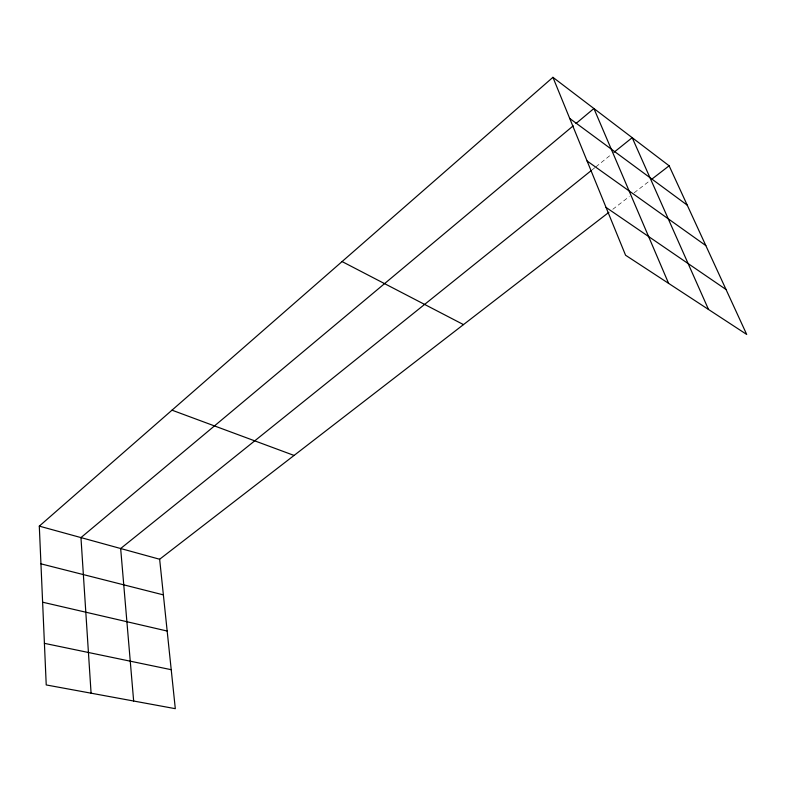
<?xml version="1.0" encoding="UTF-8"?>
<svg xmlns="http://www.w3.org/2000/svg" width="786" height="786" viewBox="0 0 786 786"><rect width="100%" height="100%" fill="white"/><g stroke="black" fill="none" stroke-linecap="round" stroke-linejoin="round"><path stroke-width="0.59" stroke-dasharray="3.93 2.95" d="M592.015 169.953L594.884 167.654M595.847 166.878L611.154 154.587M612.785 209.312L629.301 196.559M634.155 192.806L649.698 180.8"/><path stroke-width="1.18" d="M608.904 212.308L159.646 559.249L175.307 708.677L46.227 684.94L39.3 526.129L552.931 77.323L669.132 165.797L746.7 334.443L625.568 255.234L552.931 77.323M573.181 125.858L80.958 537.595L91.078 693.183M576.01 123.49L593.902 108.517L668.601 283.373M591.062 170.729L120.661 548.52L133.649 701.014M614.023 152.278L632.199 137.678L708.51 309.468M651.643 179.306L669.132 165.797M44.409 643.341L171.23 669.701M42.621 602.204L167.172 631.04M40.941 563.837L163.39 594.884M39.3 526.129L159.646 559.249M172.006 410.174L294.072 455.438M342.077 261.561L463.485 324.608M606.045 207.416L726.028 289.503M587.093 160.992L705.838 245.596M569.722 118.45L687.219 205.136"/></g></svg>
